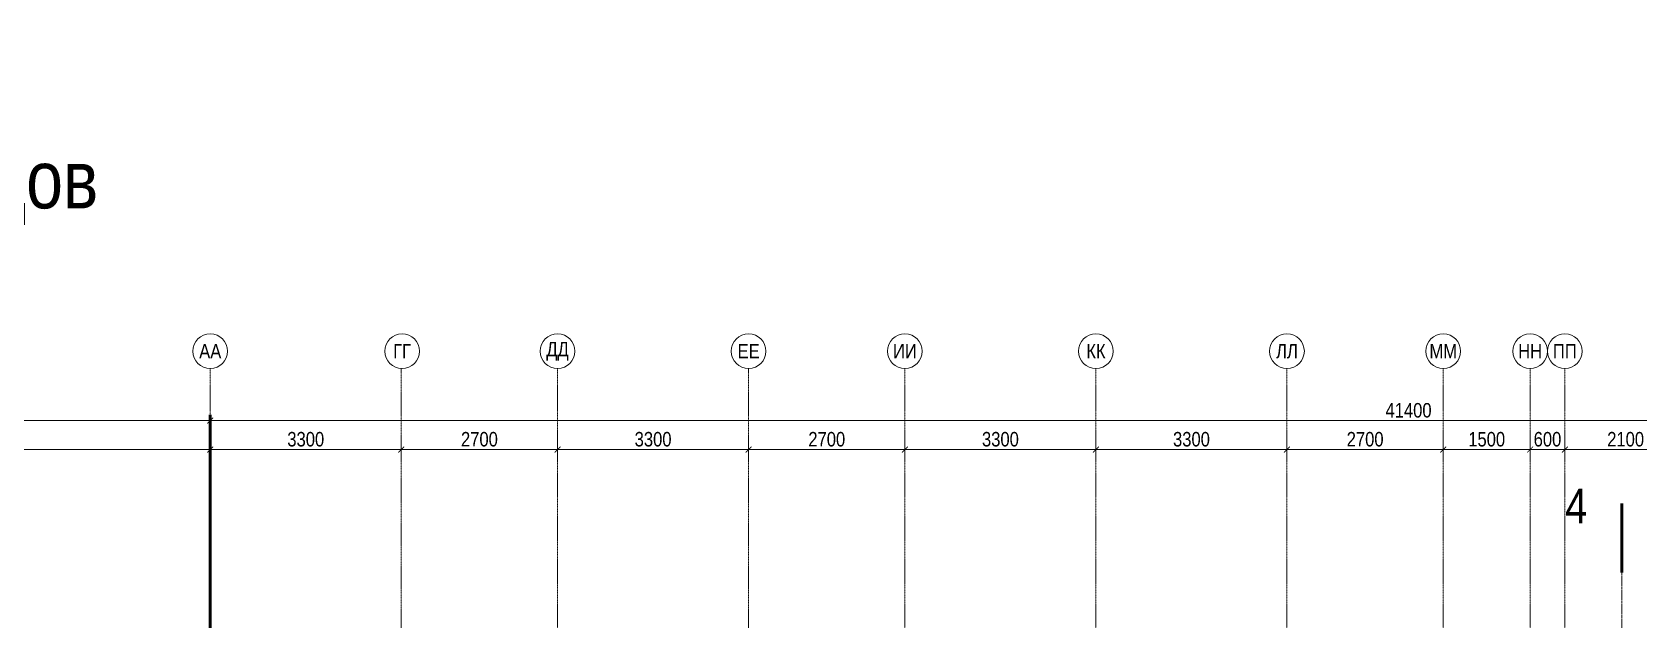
# Model space of a CAD drawing. Header units: millimetres. Extents: x -65509 to 912790, y 446 to 713294.
# Drawn here: x 187520 to 215276, y 430873 to 441028 of the extents above; entities that cross this region are included whole.
import ezdxf
from ezdxf.enums import TextEntityAlignment as Align

# ---------------------------------------------------------------- set-up
doc = ezdxf.new("R2010")
doc.units = ezdxf.units.MM
doc.linetypes.add('CENTER2', pattern=[28.575, 19.05, -3.175, 3.175, -3.175])
doc.linetypes.add('DASHED', pattern=[19.05, 12.7, -6.35])
doc.layers.get('Defpoints').update_dxf_attribs({"color": 250})
doc.layers.add('АР_Делит', color=250, linetype='Continuous', lineweight=0, plot=False)
for name, color, linetype, lineweight in [('АР_Разрезы марка', 7, 'Continuous', 13), ('РД_Оси_100', 250, 'Continuous', 0), ('РД_Оси_размер', 250, 'Continuous', 0)]:
    doc.layers.add(name, color=color, linetype=linetype, lineweight=lineweight)
doc.styles.add('style1', font='ARIALN.TTF')
doc.styles.add('ккк', font='isocpeur.ttf', dxfattribs={"width": 0.85, "oblique": 15})
doc.dimstyles.new('Dim100_ареал', dxfattribs={"dimscale": 100, "dimtxt": 2.5, "dimasz": 1, "dimexe": 1, "dimexo": 1, "dimgap": 0.5, "dimtad": 1, "dimzin": 12, "dimdsep": 46, "dimtxsty": 'style1', "dimblk": 'ARCHTICK', "dimcen": 1, "dimdle": 1, "dimclrd": 256, "dimclre": 256, "dimaunit": 1, "dimadec": 0, "dimazin": 3, "dimtfac": 1, "dimtmove": 1, "dimatfit": 3, "dimldrblk": 'OPEN30', "dimfxl": 4, "dimfxlon": 1, "dimtolj": 1, "dimtzin": 0, "dimlwd": 9, "dimlwe": 9, "dimarcsym": 0})

# ---------------------------------------------------------------- blocks, each defined once
blk = doc.blocks.new('A-iden')
at = {"linetype": 'Continuous', "lineweight": 5}
blk.add_circle((0, -4), 3, dxfattribs=at)
at = {"color": 0, "linetype": 'Continuous', "lineweight": 20, "style": 'ккк', "width": 0.85}
blk.add_attdef('ID', text='', height=8, dxfattribs=at).set_placement((0.31, -3.85), align=Align.MIDDLE_CENTER)
blk = doc.blocks.new('_ArchTick')
at = {"color": 0, "linetype": 'ByBlock', "const_width": 0.15}
blk.add_lwpolyline([(-0.5, -0.5), (0.5, 0.5)], dxfattribs=at)
blk = doc.blocks.new('*D335')
at = {"layer": 'Defpoints', "color": 0, "transparency": 16777216}
for p in [(73200, 139039), (37500, 137039), (73200, 137039)]:
    blk.add_point(p, dxfattribs=at)
at = {"layer": 'РД_Оси_размер', "color": 0, "lineweight": 5, "transparency": 16777216}
for p, q in [((37500, 138839), (37500, 139139)), ((73200, 138839), (73200, 139139)), ((37400, 139039), (73300, 139039))]:
    blk.add_line(p, q, dxfattribs=at)
at = {"layer": 'РД_Оси_размер', "color": 0, "lineweight": 5, "transparency": 16777216, "xscale": 100, "yscale": 100, "zscale": 100, "rotation": 180}
blk.add_blockref('_ArchTick', (37500, 139039), dxfattribs=at)
at = {"layer": 'РД_Оси_размер', "color": 0, "lineweight": 5, "transparency": 16777216, "xscale": 100, "yscale": 100, "zscale": 100}
blk.add_blockref('_ArchTick', (73200, 139039), dxfattribs=at)
at = {"layer": 'РД_Оси_размер', "color": 0, "transparency": 16777216, "insert": (55350, 139216), "char_height": 250, "attachment_point": 5, "style": 'style1'}
blk.add_mtext('\\A1;35700', dxfattribs=at)
blk = doc.blocks.new('_Open30')
at = {"color": 0, "linetype": 'ByBlock', "lineweight": -2}
for p, q in [((-1, 0.27), (0, 0)), ((0, 0), (-1, -0.27)), ((0, 0), (-1, 0))]:
    blk.add_line(p, q, dxfattribs=at)
blk = doc.blocks.new('*D227')
at = {"layer": 'Defpoints', "color": 0, "transparency": 16777216}
for p in [(114600, 139039), (73200, 137039), (114600, 137039)]:
    blk.add_point(p, dxfattribs=at)
at = {"layer": 'РД_Оси_размер', "color": 0, "lineweight": 5, "transparency": 16777216}
for p, q in [((73200, 138839), (73200, 139139)), ((114600, 138839), (114600, 139139)), ((73100, 139039), (114700, 139039))]:
    blk.add_line(p, q, dxfattribs=at)
at = {"layer": 'РД_Оси_размер', "color": 0, "lineweight": 5, "transparency": 16777216, "xscale": 100, "yscale": 100, "zscale": 100, "rotation": 180}
blk.add_blockref('_ArchTick', (73200, 139039), dxfattribs=at)
at = {"layer": 'РД_Оси_размер', "color": 0, "lineweight": 5, "transparency": 16777216, "xscale": 100, "yscale": 100, "zscale": 100}
blk.add_blockref('_ArchTick', (114600, 139039), dxfattribs=at)
at = {"layer": 'РД_Оси_размер', "color": 0, "transparency": 16777216, "insert": (93900, 139216), "char_height": 250, "attachment_point": 5, "style": 'style1'}
blk.add_mtext('\\A1;41400', dxfattribs=at)
blk = doc.blocks.new('*D388')
at = {"layer": 'Defpoints', "color": 0, "transparency": 16777216}
for p in [(73200, 138539), (65700, 137039), (73200, 137039)]:
    blk.add_point(p, dxfattribs=at)
at = {"layer": 'РД_Оси_размер', "color": 0, "lineweight": 5, "transparency": 16777216}
for p, q in [((65600, 138539), (73300, 138539)), ((65700, 138339), (65700, 138639)), ((73200, 138339), (73200, 138639))]:
    blk.add_line(p, q, dxfattribs=at)
at = {"layer": 'РД_Оси_размер', "color": 0, "lineweight": 5, "transparency": 16777216, "xscale": 100, "yscale": 100, "zscale": 100, "rotation": 180}
blk.add_blockref('_ArchTick', (65700, 138539), dxfattribs=at)
at = {"layer": 'РД_Оси_размер', "color": 0, "lineweight": 5, "transparency": 16777216, "xscale": 100, "yscale": 100, "zscale": 100}
blk.add_blockref('_ArchTick', (73200, 138539), dxfattribs=at)
at = {"layer": 'РД_Оси_размер', "color": 0, "transparency": 16777216, "insert": (69450, 138716), "char_height": 250, "attachment_point": 5, "style": 'style1'}
blk.add_mtext('\\A1;7500', dxfattribs=at)
blk = doc.blocks.new('*D389')
at = {"layer": 'Defpoints', "color": 0, "transparency": 16777216}
for p in [(76500, 138539), (73200, 137039), (76500, 137039)]:
    blk.add_point(p, dxfattribs=at)
at = {"layer": 'РД_Оси_размер', "color": 0, "lineweight": 5, "transparency": 16777216}
for p, q in [((73100, 138539), (76600, 138539)), ((73200, 138339), (73200, 138639)), ((76500, 138339), (76500, 138639))]:
    blk.add_line(p, q, dxfattribs=at)
at = {"layer": 'РД_Оси_размер', "color": 0, "lineweight": 5, "transparency": 16777216, "xscale": 100, "yscale": 100, "zscale": 100, "rotation": 180}
blk.add_blockref('_ArchTick', (73200, 138539), dxfattribs=at)
at = {"layer": 'РД_Оси_размер', "color": 0, "lineweight": 5, "transparency": 16777216, "xscale": 100, "yscale": 100, "zscale": 100}
blk.add_blockref('_ArchTick', (76500, 138539), dxfattribs=at)
at = {"layer": 'РД_Оси_размер', "color": 0, "transparency": 16777216, "insert": (74850, 138716), "char_height": 250, "attachment_point": 5, "style": 'style1'}
blk.add_mtext('\\A1;3300', dxfattribs=at)
blk = doc.blocks.new('*D390')
at = {"layer": 'Defpoints', "color": 0, "transparency": 16777216}
for p in [(79200, 138539), (76500, 137039), (79200, 137039)]:
    blk.add_point(p, dxfattribs=at)
at = {"layer": 'РД_Оси_размер', "color": 0, "lineweight": 5, "transparency": 16777216}
for p, q in [((76400, 138539), (79300, 138539)), ((76500, 138339), (76500, 138639)), ((79200, 138339), (79200, 138639))]:
    blk.add_line(p, q, dxfattribs=at)
at = {"layer": 'РД_Оси_размер', "color": 0, "lineweight": 5, "transparency": 16777216, "xscale": 100, "yscale": 100, "zscale": 100, "rotation": 180}
blk.add_blockref('_ArchTick', (76500, 138539), dxfattribs=at)
at = {"layer": 'РД_Оси_размер', "color": 0, "lineweight": 5, "transparency": 16777216, "xscale": 100, "yscale": 100, "zscale": 100}
blk.add_blockref('_ArchTick', (79200, 138539), dxfattribs=at)
at = {"layer": 'РД_Оси_размер', "color": 0, "transparency": 16777216, "insert": (77850, 138716), "char_height": 250, "attachment_point": 5, "style": 'style1'}
blk.add_mtext('\\A1;2700', dxfattribs=at)
blk = doc.blocks.new('*D339')
at = {"layer": 'Defpoints', "color": 0, "transparency": 16777216}
for p in [(82500, 138539), (79200, 137039), (82500, 137039)]:
    blk.add_point(p, dxfattribs=at)
at = {"layer": 'РД_Оси_размер', "color": 0, "lineweight": 5, "transparency": 16777216}
for p, q in [((79100, 138539), (82600, 138539)), ((79200, 138339), (79200, 138639)), ((82500, 138339), (82500, 138639))]:
    blk.add_line(p, q, dxfattribs=at)
at = {"layer": 'РД_Оси_размер', "color": 0, "lineweight": 5, "transparency": 16777216, "xscale": 100, "yscale": 100, "zscale": 100, "rotation": 180}
blk.add_blockref('_ArchTick', (79200, 138539), dxfattribs=at)
at = {"layer": 'РД_Оси_размер', "color": 0, "lineweight": 5, "transparency": 16777216, "xscale": 100, "yscale": 100, "zscale": 100}
blk.add_blockref('_ArchTick', (82500, 138539), dxfattribs=at)
at = {"layer": 'РД_Оси_размер', "color": 0, "transparency": 16777216, "insert": (80850, 138716), "char_height": 250, "attachment_point": 5, "style": 'style1'}
blk.add_mtext('\\A1;3300', dxfattribs=at)
blk = doc.blocks.new('*D340')
at = {"layer": 'Defpoints', "color": 0, "transparency": 16777216}
for p in [(85200, 138539), (82500, 137039), (85200, 137039)]:
    blk.add_point(p, dxfattribs=at)
at = {"layer": 'РД_Оси_размер', "color": 0, "lineweight": 5, "transparency": 16777216}
for p, q in [((82400, 138539), (85300, 138539)), ((82500, 138339), (82500, 138639)), ((85200, 138339), (85200, 138639))]:
    blk.add_line(p, q, dxfattribs=at)
at = {"layer": 'РД_Оси_размер', "color": 0, "lineweight": 5, "transparency": 16777216, "xscale": 100, "yscale": 100, "zscale": 100, "rotation": 180}
blk.add_blockref('_ArchTick', (82500, 138539), dxfattribs=at)
at = {"layer": 'РД_Оси_размер', "color": 0, "lineweight": 5, "transparency": 16777216, "xscale": 100, "yscale": 100, "zscale": 100}
blk.add_blockref('_ArchTick', (85200, 138539), dxfattribs=at)
at = {"layer": 'РД_Оси_размер', "color": 0, "transparency": 16777216, "insert": (83850, 138716), "char_height": 250, "attachment_point": 5, "style": 'style1'}
blk.add_mtext('\\A1;2700', dxfattribs=at)
blk = doc.blocks.new('*D341')
at = {"layer": 'Defpoints', "color": 0, "transparency": 16777216}
for p in [(88500, 138539), (85200, 137039), (88500, 137039)]:
    blk.add_point(p, dxfattribs=at)
at = {"layer": 'РД_Оси_размер', "color": 0, "lineweight": 5, "transparency": 16777216}
for p, q in [((85100, 138539), (88600, 138539)), ((85200, 138339), (85200, 138639)), ((88500, 138339), (88500, 138639))]:
    blk.add_line(p, q, dxfattribs=at)
at = {"layer": 'РД_Оси_размер', "color": 0, "lineweight": 5, "transparency": 16777216, "xscale": 100, "yscale": 100, "zscale": 100, "rotation": 180}
blk.add_blockref('_ArchTick', (85200, 138539), dxfattribs=at)
at = {"layer": 'РД_Оси_размер', "color": 0, "lineweight": 5, "transparency": 16777216, "xscale": 100, "yscale": 100, "zscale": 100}
blk.add_blockref('_ArchTick', (88500, 138539), dxfattribs=at)
at = {"layer": 'РД_Оси_размер', "color": 0, "transparency": 16777216, "insert": (86850, 138716), "char_height": 250, "attachment_point": 5, "style": 'style1'}
blk.add_mtext('\\A1;3300', dxfattribs=at)
blk = doc.blocks.new('*D342')
at = {"layer": 'Defpoints', "color": 0, "transparency": 16777216}
for p in [(91800, 138539), (88500, 137039), (91800, 137039)]:
    blk.add_point(p, dxfattribs=at)
at = {"layer": 'РД_Оси_размер', "color": 0, "lineweight": 5, "transparency": 16777216}
for p, q in [((88400, 138539), (91900, 138539)), ((88500, 138339), (88500, 138639)), ((91800, 138339), (91800, 138639))]:
    blk.add_line(p, q, dxfattribs=at)
at = {"layer": 'РД_Оси_размер', "color": 0, "lineweight": 5, "transparency": 16777216, "xscale": 100, "yscale": 100, "zscale": 100, "rotation": 180}
blk.add_blockref('_ArchTick', (88500, 138539), dxfattribs=at)
at = {"layer": 'РД_Оси_размер', "color": 0, "lineweight": 5, "transparency": 16777216, "xscale": 100, "yscale": 100, "zscale": 100}
blk.add_blockref('_ArchTick', (91800, 138539), dxfattribs=at)
at = {"layer": 'РД_Оси_размер', "color": 0, "transparency": 16777216, "insert": (90150, 138716), "char_height": 250, "attachment_point": 5, "style": 'style1'}
blk.add_mtext('\\A1;3300', dxfattribs=at)
blk = doc.blocks.new('*D343')
at = {"layer": 'Defpoints', "color": 0, "transparency": 16777216}
for p in [(94500, 138539), (91800, 137039), (94500, 137039)]:
    blk.add_point(p, dxfattribs=at)
at = {"layer": 'РД_Оси_размер', "color": 0, "lineweight": 5, "transparency": 16777216}
for p, q in [((91700, 138539), (94600, 138539)), ((91800, 138339), (91800, 138639)), ((94500, 138339), (94500, 138639))]:
    blk.add_line(p, q, dxfattribs=at)
at = {"layer": 'РД_Оси_размер', "color": 0, "lineweight": 5, "transparency": 16777216, "xscale": 100, "yscale": 100, "zscale": 100, "rotation": 180}
blk.add_blockref('_ArchTick', (91800, 138539), dxfattribs=at)
at = {"layer": 'РД_Оси_размер', "color": 0, "lineweight": 5, "transparency": 16777216, "xscale": 100, "yscale": 100, "zscale": 100}
blk.add_blockref('_ArchTick', (94500, 138539), dxfattribs=at)
at = {"layer": 'РД_Оси_размер', "color": 0, "transparency": 16777216, "insert": (93150, 138716), "char_height": 250, "attachment_point": 5, "style": 'style1'}
blk.add_mtext('\\A1;2700', dxfattribs=at)
blk = doc.blocks.new('*D344')
at = {"layer": 'Defpoints', "color": 0, "transparency": 16777216}
for p in [(96000, 138539), (94500, 137039), (96000, 137039)]:
    blk.add_point(p, dxfattribs=at)
at = {"layer": 'РД_Оси_размер', "color": 0, "lineweight": 5, "transparency": 16777216}
for p, q in [((94400, 138539), (96100, 138539)), ((94500, 138339), (94500, 138639)), ((96000, 138339), (96000, 138639))]:
    blk.add_line(p, q, dxfattribs=at)
at = {"layer": 'РД_Оси_размер', "color": 0, "lineweight": 5, "transparency": 16777216, "xscale": 100, "yscale": 100, "zscale": 100, "rotation": 180}
blk.add_blockref('_ArchTick', (94500, 138539), dxfattribs=at)
at = {"layer": 'РД_Оси_размер', "color": 0, "lineweight": 5, "transparency": 16777216, "xscale": 100, "yscale": 100, "zscale": 100}
blk.add_blockref('_ArchTick', (96000, 138539), dxfattribs=at)
at = {"layer": 'РД_Оси_размер', "color": 0, "transparency": 16777216, "insert": (95250, 138716), "char_height": 250, "attachment_point": 5, "style": 'style1'}
blk.add_mtext('\\A1;1500', dxfattribs=at)
blk = doc.blocks.new('*D345')
at = {"layer": 'Defpoints', "color": 0, "transparency": 16777216}
for p in [(96600, 138539), (96000, 137039), (96600, 137039)]:
    blk.add_point(p, dxfattribs=at)
at = {"layer": 'РД_Оси_размер', "color": 0, "lineweight": 5, "transparency": 16777216}
for p, q in [((95900, 138539), (96700, 138539)), ((96000, 138339), (96000, 138639)), ((96600, 138339), (96600, 138639))]:
    blk.add_line(p, q, dxfattribs=at)
at = {"layer": 'РД_Оси_размер', "color": 0, "lineweight": 5, "transparency": 16777216, "xscale": 100, "yscale": 100, "zscale": 100, "rotation": 180}
blk.add_blockref('_ArchTick', (96000, 138539), dxfattribs=at)
at = {"layer": 'РД_Оси_размер', "color": 0, "lineweight": 5, "transparency": 16777216, "xscale": 100, "yscale": 100, "zscale": 100}
blk.add_blockref('_ArchTick', (96600, 138539), dxfattribs=at)
at = {"layer": 'РД_Оси_размер', "color": 0, "transparency": 16777216, "insert": (96300, 138716), "char_height": 250, "attachment_point": 5, "style": 'style1'}
blk.add_mtext('\\A1;600', dxfattribs=at)
blk = doc.blocks.new('*D411')
at = {"layer": 'Defpoints', "color": 0, "transparency": 16777216}
for p in [(98700, 138539), (96600, 137039), (98700, 137039)]:
    blk.add_point(p, dxfattribs=at)
at = {"layer": 'РД_Оси_размер', "color": 0, "lineweight": 5, "transparency": 16777216}
for p, q in [((96500, 138539), (98800, 138539)), ((96600, 138339), (96600, 138639)), ((98700, 138339), (98700, 138639))]:
    blk.add_line(p, q, dxfattribs=at)
at = {"layer": 'РД_Оси_размер', "color": 0, "lineweight": 5, "transparency": 16777216, "xscale": 100, "yscale": 100, "zscale": 100, "rotation": 180}
blk.add_blockref('_ArchTick', (96600, 138539), dxfattribs=at)
at = {"layer": 'РД_Оси_размер', "color": 0, "lineweight": 5, "transparency": 16777216, "xscale": 100, "yscale": 100, "zscale": 100}
blk.add_blockref('_ArchTick', (98700, 138539), dxfattribs=at)
at = {"layer": 'РД_Оси_размер', "color": 0, "transparency": 16777216, "insert": (97650, 138716), "char_height": 250, "attachment_point": 5, "style": 'style1'}
blk.add_mtext('\\A1;2100', dxfattribs=at)
blk = doc.blocks.new('СОШ_2200_АР_ОСИ_М100_28.05.24')
at = {"layer": 'РД_Оси_100', "linetype": 'CENTER2'}
for p, q in [((73200, -6155), (73200, 139938.679)), ((79200, -6155), (79200, 139938.679)), ((85200, -6155), (85200, 139938.679)), ((88500, -6155), (88500, 139938.679)), ((91800, -6155), (91800, 139938.679)), ((94500, -6155), (94500, 139938.679)), ((96000, -6155), (96000, 139938.679))]:
    blk.add_line(p, q, dxfattribs=at)
for points in [[(76500, 139938.679), (76500, -6155)], [(82500, 139938.679), (82500, -6155)], [(96600, -6155), (96600, 139938.679)]]:
    blk.add_lwpolyline(points, dxfattribs=at)
at = {"layer": 'РД_Оси_100', "color": 0}
ref = blk.add_blockref('A-iden', (73200, 140638.679), dxfattribs=dict(at, xscale=100, yscale=100, zscale=100))
ref.add_attrib('ID', 'АА', dxfattribs={"layer": '0', "linetype": 'Continuous', "height": 250, "style": 'style1'}).set_placement((73200, 140238.679), align=Align.MIDDLE)
ref = blk.add_blockref('A-iden', (76514.62, 140638.679), dxfattribs=dict(at, xscale=100, yscale=100, zscale=100))
ref.add_attrib('ID', 'ГГ', dxfattribs={"layer": '0', "linetype": 'Continuous', "height": 250, "style": 'style1'}).set_placement((76514.62, 140238.679), align=Align.MIDDLE)
ref = blk.add_blockref('A-iden', (79200, 140638.679), dxfattribs=dict(at, xscale=100, yscale=100, zscale=100))
ref.add_attrib('ID', 'ДД', dxfattribs={"layer": '0', "linetype": 'Continuous', "height": 250, "style": 'style1'}).set_placement((79200, 140238.679), align=Align.MIDDLE)
ref = blk.add_blockref('A-iden', (82500.02, 140638.679), dxfattribs=dict(at, xscale=100, yscale=100, zscale=100))
ref.add_attrib('ID', 'ЕЕ', dxfattribs={"layer": '0', "linetype": 'Continuous', "height": 250, "style": 'style1'}).set_placement((82500.02, 140238.679), align=Align.MIDDLE)
ref = blk.add_blockref('A-iden', (85200, 140638.679), dxfattribs=dict(at, xscale=100, yscale=100, zscale=100))
ref.add_attrib('ID', 'ИИ', dxfattribs={"layer": '0', "linetype": 'Continuous', "height": 250, "style": 'style1'}).set_placement((85200, 140238.679), align=Align.MIDDLE)
ref = blk.add_blockref('A-iden', (88500, 140638.679), dxfattribs=dict(at, xscale=100, yscale=100, zscale=100))
ref.add_attrib('ID', 'КК', dxfattribs={"layer": '0', "linetype": 'Continuous', "height": 250, "style": 'style1'}).set_placement((88500, 140238.679), align=Align.MIDDLE)
ref = blk.add_blockref('A-iden', (91800, 140638.679), dxfattribs=dict(at, xscale=100, yscale=100, zscale=100))
ref.add_attrib('ID', 'ЛЛ', dxfattribs={"layer": '0', "linetype": 'Continuous', "height": 250, "style": 'style1'}).set_placement((91800, 140238.679), align=Align.MIDDLE)
ref = blk.add_blockref('A-iden', (94500, 140638.679), dxfattribs=dict(at, xscale=100, yscale=100, zscale=100))
ref.add_attrib('ID', 'ММ', dxfattribs={"layer": '0', "linetype": 'Continuous', "height": 250, "style": 'style1'}).set_placement((94500, 140238.679), align=Align.MIDDLE)
ref = blk.add_blockref('A-iden', (96000, 140638.679), dxfattribs=dict(at, xscale=100, yscale=100, zscale=100))
ref.add_attrib('ID', 'НН', dxfattribs={"layer": '0', "linetype": 'Continuous', "height": 250, "style": 'style1'}).set_placement((96000, 140238.679), align=Align.MIDDLE)
ref = blk.add_blockref('A-iden', (96600, 140638.679), dxfattribs=dict(at, xscale=100, yscale=100, zscale=100))
ref.add_attrib('ID', 'ПП', dxfattribs={"layer": '0', "linetype": 'Continuous', "height": 250, "style": 'style1'}).set_placement((96600, 140238.679), align=Align.MIDDLE)
at = {"layer": 'РД_Оси_размер'}
for base, p1, p2, picture, middle in [((73200, 139038.679), (37500, 137038.679), (73200, 137038.679), '*D335', (55350, 139216.322)), ((114600, 139038.679), (73200, 137038.679), (114600, 137038.679), '*D227', (93900, 139216.322)), ((73200, 138538.679), (65700, 137038.679), (73200, 137038.679), '*D388', (69450, 138716.322)), ((76500, 138538.679), (73200, 137038.679), (76500, 137038.679), '*D389', (74850, 138716.322)), ((79200, 138538.679), (76500, 137038.679), (79200, 137038.679), '*D390', (77850, 138716.322)), ((82500, 138538.679), (79200, 137038.679), (82500, 137038.679), '*D339', (80850, 138716.322)), ((85200, 138538.679), (82500, 137038.679), (85200, 137038.679), '*D340', (83850, 138716.322)), ((88500, 138538.679), (85200, 137038.679), (88500, 137038.679), '*D341', (86850, 138716.322)), ((91800, 138538.679), (88500, 137038.679), (91800, 137038.679), '*D342', (90150, 138716.322)), ((94500, 138538.679), (91800, 137038.679), (94500, 137038.679), '*D343', (93150, 138716.322)), ((96000, 138538.679), (94500, 137038.679), (96000, 137038.679), '*D344', (95250, 138716.322)), ((96600, 138538.679), (96000, 137038.679), (96600, 137038.679), '*D345', (96300, 138716.322)), ((98700, 138538.679), (96600, 137038.679), (98700, 137038.679), '*D411', (97650, 138716.322))]:
    dim = blk.add_linear_dim(base=base, p1=p1, p2=p2, dimstyle='Dim100_ареал', dxfattribs=at)
    dim.commit()
    dim.dimension.update_dxf_attribs({"geometry": picture, "text_midpoint": middle})

msp = doc.modelspace()

# ---------------------------------------------------------------- linework, layer by layer
at = {"color": 1, "lineweight": 53}
msp.add_lwpolyline([(190597.159, 434415.412), (190597.159, 365336.035)], dxfattribs=at)
at = {"layer": 'АР_Разрезы марка', "linetype": 'DASHED', "lineweight": 0}
msp.add_lwpolyline([(214984.238, 432881.126), (214984.238, 395913.3), (212971.267, 395913.3), (212971.267, 293307.049)], dxfattribs=at)
at = {"layer": 'АР_Разрезы марка', "lineweight": 50}
msp.add_lwpolyline([(214984.238, 432881.126), (214984.238, 431690.474)], dxfattribs=at)
at = {"layer": 'АР_Разрезы марка'}
msp.add_lwpolyline([(214984.238, 432285.8, 0, 200, 0), (214539.97, 432285.8, 0, 0, 0), (213710.409, 432285.8, 0, 0, 0)], format="xyseb", dxfattribs=at)

# ---------------------------------------------------------------- block references
at = {"layer": 'РД_Оси_100'}
msp.add_blockref('СОШ_2200_АР_ОСИ_М100_28.05.24', (117397.159, 295276.733), dxfattribs=at)

# ---------------------------------------------------------------- texts
at = {"layer": 'АР_Делит', "insert": (181684.446, 439332.062), "char_height": 3000, "width": 36150.29738, "attachment_point": 5, "style": 'style1'}
msp.add_mtext('3 - {\\H0.33333x;номера фасадов}', dxfattribs=at)
at = {"layer": 'АР_Разрезы марка', "color": 7, "insert": (214193.316, 432839.515), "char_height": 600, "width": 1999.94, "attachment_point": 5, "style": 'style1'}
msp.add_mtext('4', dxfattribs=at)

doc.saveas('drawing.dxf')
